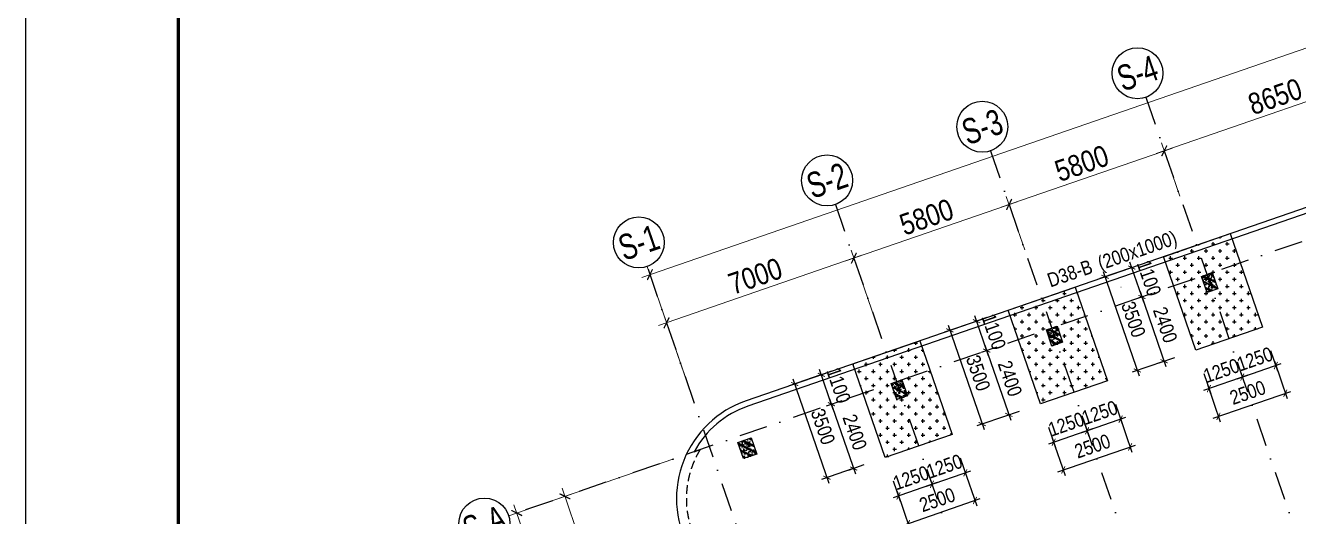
# Model space of a CAD drawing. Header units: millimetres. Extents: x -159515 to 1327256, y -225156 to 138737.
# Drawn here: x 789237 to 834205, y 41 to 17370 of the extents above; entities that cross this region are included whole.
import ezdxf
from ezdxf.enums import TextEntityAlignment as Align

# ---------------------------------------------------------------- set-up
doc = ezdxf.new("R2010")
doc.units = ezdxf.units.MM
doc.header["$MEASUREMENT"] = 0
doc.linetypes.add('DASHDOT', pattern=[1, 0.5, -0.25, 0, -0.25])
doc.linetypes.add('DASHED', pattern=[4.5, 3, -1.5])
for name, color, linetype in [('ccu11-Dim', 8, 'Continuous'), ('ccu11-Khuat', 9, 'DASHED'), ('ccu12-Text', 31, 'Continuous'), ('KC2-DIM', 251, 'Continuous'), ('KC2-HATCH', 252, 'Continuous'), ('KT-Luoi truc South Tower', 8, 'DASHDOT'), ('ST_MBDV Cot vach 220805$0$AUDIT_I_220805193045-1', 50, 'Continuous'), ('ST_MBDV Cot vach 220805$0$AUDIT_I_220805193045-5', 6, 'Continuous')]:
    doc.layers.add(name, color=color, linetype=linetype)
for name, color, linetype, lineweight in [('ccu12-Tencaukien', 9, 'Continuous', 15), ('KT-Kich thuoc', 159, 'Continuous', 18), ('KT-Net thay', 7, 'Continuous', 15)]:
    doc.layers.add(name, color=color, linetype=linetype, lineweight=lineweight)
doc.styles.add('Arial Narrow', font='ARIALN.TTF')
doc.styles.add('ST_MBDV Cot vach 220805$0$HBA-Text', font='GOTHIC.TTF')
doc.dimstyles.new('ccu12-200', dxfattribs={"dimscale": 200, "dimtxt": 2.5, "dimasz": 1, "dimexe": 1, "dimexo": 2, "dimgap": 1, "dimtad": 1, "dimdec": 0, "dimrnd": 5, "dimdsep": 46, "dimtxsty": 'Arial Narrow', "dimblk": 'ARCHTICK', "dimcen": -1, "dimdle": 1, "dimclrd": 256, "dimclre": 256, "dimclrt": 3, "dimadec": 0, "dimazin": 2, "dimtfac": 0.1, "dimtdec": 0, "dimtmove": 0, "dimatfit": 1, "dimldrblk": 'ARCHTICK', "dimfxl": 1, "dimtvp": 0.833333, "dimtolj": 1, "dimtzin": 12, "dimarcsym": 0})
doc.dimstyles.new('CCU_1-300', dxfattribs={"dimscale": 300, "dimtxt": 2.5, "dimasz": 1, "dimexe": 1, "dimexo": 2, "dimgap": 0.5, "dimtad": 1, "dimdec": 0, "dimdsep": 46, "dimtxsty": 'Arial Narrow', "dimblk": 'ARCHTICK', "dimcen": -1, "dimdle": 1, "dimclrd": 256, "dimclre": 256, "dimclrt": 3, "dimadec": 0, "dimazin": 2, "dimtfac": 0.1, "dimtdec": 0, "dimtix": 1, "dimtmove": 2, "dimatfit": 1, "dimfxl": 1, "dimtvp": 0.833333, "dimtolj": 1, "dimtzin": 12, "dimarcsym": 0})
pattern_1 = [(0, (-876875.3, 22163.94), (250, 250), [125, -375]), (90, (-876812.8, 22101.44), (-250, 250), [125, -375])]

# ---------------------------------------------------------------- blocks, each defined once
blk = doc.blocks.new('_ArchTick')
at = {"color": 0, "const_width": 0.15}
blk.add_lwpolyline([(-0.5, -0.5), (0.5, 0.5)], dxfattribs=at)
blk = doc.blocks.new('*D422')
at = {"layer": 'Defpoints', "color": 0, "transparency": 16777216}
for p in [(-107244, 41911, 0), (-103322, 33214, 0), (-108556, 31407)]:
    blk.add_point(p, dxfattribs=at)
at = {"layer": 'KT-Kich thuoc', "lineweight": -2, "transparency": 16777216}
for p, q in [((-107811, 41715), (-111940, 40289)), ((-111755, 40671), (-108459, 31124)), ((-103889, 33019), (-108840, 31309))]:
    blk.add_line(p, q, dxfattribs=at)
at = {"layer": 'KT-Kich thuoc', "lineweight": -2, "transparency": 16777216, "xscale": 300, "yscale": 300, "zscale": 300}
for p, rotation in [((-111657, 40387), 109.0471379637702), ((-108556, 31407), 289.0471379637702)]:
    blk.add_blockref('_ArchTick', p, dxfattribs=dict(at, rotation=rotation))
at = {"layer": 'KT-Kich thuoc', "color": 3, "transparency": 16777216, "insert": (-109603, 36071), "char_height": 750, "attachment_point": 5, "rotation": 289.0471, "style": 'Arial Narrow'}
blk.add_mtext('\\A1;9500', dxfattribs=at)
blk = doc.blocks.new('ST_MBDV Cot vach 220805$0$GRID-SYM-flat-103')
at = {"layer": 'ST_MBDV Cot vach 220805$0$AUDIT_I_220805193045-1'}
blk.add_circle((0, 0, 0), 900, dxfattribs=at)
at = {"layer": 'ST_MBDV Cot vach 220805$0$AUDIT_I_220805193045-1', "style": 'ST_MBDV Cot vach 220805$0$HBA-Text'}
blk.add_attdef('GRID', text='', height=900, rotation=19.0471, dxfattribs=at).set_placement((0, 0, 0), align=Align.MIDDLE_CENTER)
blk = doc.blocks.new('*D430')
at = {"layer": 'Defpoints', "color": 0, "transparency": 16777216}
for p in [(-110864, 40661, 0), (-91942, -3636), (-97678, -5616)]:
    blk.add_point(p, dxfattribs=at)
at = {"layer": 'KT-Kich thuoc', "lineweight": -2, "transparency": 16777216}
for p, q in [((-111431, 40465), (-113642, 39702)), ((-113456, 40083), (-97581, -5900)), ((-92509, -3831), (-97962, -5714))]:
    blk.add_line(p, q, dxfattribs=at)
at = {"layer": 'KT-Kich thuoc', "lineweight": -2, "transparency": 16777216, "xscale": 300, "yscale": 300, "zscale": 300}
for p, rotation in [((-113358, 39800), 109.0471379637702), ((-97678, -5616), 289.0471379637702)]:
    blk.add_blockref('_ArchTick', p, dxfattribs=dict(at, rotation=rotation))
at = {"layer": 'KT-Kich thuoc', "color": 3, "transparency": 16777216, "insert": (-105015, 17266), "char_height": 750, "attachment_point": 5, "rotation": 289.0471, "style": 'Arial Narrow'}
blk.add_mtext('\\A1;48047', dxfattribs=at)
blk = doc.blocks.new('*D436')
at = {"layer": 'Defpoints', "color": 0, "transparency": 16777216}
for p in [(-52359, 62652), (-108654, 48212), (-107112, 43748, 0)]:
    blk.add_point(p, dxfattribs=at)
at = {"layer": 'KT-Kich thuoc', "lineweight": -2, "transparency": 16777216}
for p, q in [((-53617, 67214), (-108937, 48114)), ((-52555, 63219), (-53998, 67400)), ((-107308, 44315), (-108751, 48496))]:
    blk.add_line(p, q, dxfattribs=at)
at = {"layer": 'KT-Kich thuoc', "lineweight": -2, "transparency": 16777216, "xscale": 300, "yscale": 300, "zscale": 300}
for p, rotation in [((-53900, 67116), 19.04771637789532), ((-108654, 48212), 199.0477163778953)]:
    blk.add_blockref('_ArchTick', p, dxfattribs=dict(at, rotation=rotation))
at = {"layer": 'KT-Kich thuoc', "color": 3, "transparency": 16777216, "insert": (-78140, 59662), "char_height": 750, "attachment_point": 5, "rotation": 19.0477, "style": 'Arial Narrow'}
blk.add_mtext('\\A1;57925', dxfattribs=at)
blk = doc.blocks.new('*D437')
at = {"layer": 'Defpoints', "color": 0, "transparency": 16777216}
for p in [(-101450, 48795), (-100280, 45407), (-106897, 43123)]:
    blk.add_point(p, dxfattribs=at)
at = {"layer": 'KT-Kich thuoc', "lineweight": -2, "transparency": 16777216}
for p, q in [((-100476, 45974), (-101548, 49079)), ((-108350, 46413), (-101166, 48893)), ((-107092, 43690), (-108164, 46794))]:
    blk.add_line(p, q, dxfattribs=at)
for p, xscale, yscale, zscale, rotation in [((-101450, 48795), 300, 300, 300, 19.04713796427213), ((-108066, 46511), 300.0000000000001, 300.0000000000001, 300.0000000000001, 199.0471379642721)]:
    blk.add_blockref('_ArchTick', p, dxfattribs=dict(at, xscale=xscale, yscale=yscale, zscale=zscale, rotation=rotation))
at = {"layer": 'KT-Kich thuoc', "color": 3, "transparency": 16777216, "insert": (-104932, 48157), "char_height": 750, "attachment_point": 5, "rotation": 19.0471, "style": 'Arial Narrow'}
blk.add_mtext('\\A1;7000', dxfattribs=at)
blk = doc.blocks.new('*D438')
at = {"layer": 'Defpoints', "color": 0, "transparency": 16777216}
for p in [(-95967, 50688), (-95220, 48523), (-100280, 45407)]:
    blk.add_point(p, dxfattribs=at)
at = {"layer": 'KT-Kich thuoc', "lineweight": -2, "transparency": 16777216}
for p, q in [((-95415, 49090), (-96065, 50972)), ((-101733, 48697), (-95684, 50786)), ((-100476, 45974), (-101548, 49079))]:
    blk.add_line(p, q, dxfattribs=at)
for p, xscale, yscale, zscale, rotation in [((-95967, 50688), 300, 300, 300, 19.04713796427213), ((-101450, 48795), 300.0000000000001, 300.0000000000001, 300.0000000000001, 199.0471379642721)]:
    blk.add_blockref('_ArchTick', p, dxfattribs=dict(at, xscale=xscale, yscale=yscale, zscale=zscale, rotation=rotation))
at = {"layer": 'KT-Kich thuoc', "color": 3, "transparency": 16777216, "insert": (-98882, 50245), "char_height": 750, "attachment_point": 5, "rotation": 19.0471, "style": 'Arial Narrow'}
blk.add_mtext('\\A1;5800', dxfattribs=at)
blk = doc.blocks.new('*D439')
at = {"layer": 'Defpoints', "color": 0, "transparency": 16777216}
for p in [(-90485, 52581), (-89737, 50415), (-95220, 48523)]:
    blk.add_point(p, dxfattribs=at)
at = {"layer": 'KT-Kich thuoc', "lineweight": -2, "transparency": 16777216}
for p, q in [((-96251, 50590), (-90201, 52679)), ((-89933, 50983), (-90583, 52864)), ((-95415, 49090), (-96065, 50972))]:
    blk.add_line(p, q, dxfattribs=at)
for p, xscale, yscale, zscale, rotation in [((-90485, 52581), 300, 300, 300, 19.04713796427213), ((-95967, 50688), 300.0000000000001, 300.0000000000001, 300.0000000000001, 199.0471379642721)]:
    blk.add_blockref('_ArchTick', p, dxfattribs=dict(at, xscale=xscale, yscale=yscale, zscale=zscale, rotation=rotation))
at = {"layer": 'KT-Kich thuoc', "color": 3, "transparency": 16777216, "insert": (-93400, 52138), "char_height": 750, "attachment_point": 5, "rotation": 19.0471, "style": 'Arial Narrow'}
blk.add_mtext('\\A1;5800', dxfattribs=at)
blk = doc.blocks.new('*D440')
at = {"layer": 'Defpoints', "color": 0, "transparency": 16777216}
for p in [(-82308, 55404), (-81561, 53238), (-89737, 50415)]:
    blk.add_point(p, dxfattribs=at)
at = {"layer": 'KT-Kich thuoc', "lineweight": -2, "transparency": 16777216}
for p, q in [((-90768, 52483), (-82025, 55502)), ((-81757, 53805), (-82406, 55687)), ((-89933, 50983), (-90583, 52864))]:
    blk.add_line(p, q, dxfattribs=at)
for p, xscale, yscale, zscale, rotation in [((-82308, 55404), 300, 300, 300, 19.04713796427213), ((-90485, 52581), 300.0000000000001, 300.0000000000001, 300.0000000000001, 199.0471379642721)]:
    blk.add_blockref('_ArchTick', p, dxfattribs=dict(at, xscale=xscale, yscale=yscale, zscale=zscale, rotation=rotation))
at = {"layer": 'KT-Kich thuoc', "color": 3, "transparency": 16777216, "insert": (-86570, 54496), "char_height": 750, "attachment_point": 5, "rotation": 19.0471, "style": 'Arial Narrow'}
blk.add_mtext('\\A1;8650', dxfattribs=at)
blk = doc.blocks.new('*U192')
at = {"layer": 'ccu12-Tencaukien', "color": 8, "ltscale": 10000}
blk.add_line((361, -155), (354, -155), dxfattribs=at)
at = {"layer": 'ccu12-Text', "color": 2, "style": 'Arial Narrow', "width": 0.8}
blk.add_attdef('SH', text='', height=300, dxfattribs=at).set_placement((276, 6), align=Align.BOTTOM_RIGHT)
at = {"layer": 'ccu12-Text', "color": 31, "style": 'Arial Narrow', "width": 0.8}
for tag, p in [('(', (508, -75)), ('KT', (633, -75)), (')', (963, -75))]:
    blk.add_attdef(tag, text='', height=250, dxfattribs=at).set_placement(p, align=Align.BOTTOM_LEFT)
blk = doc.blocks.new('Khung ten_A1', base_point=(-3406704, 253379))
at = {"layer": 'Defpoints', "color": 1}
blk.add_lwpolyline([(84100, 0), (84100, 59471), (0, 59471), (0, 0)], close=True, dxfattribs=at)
at = {"layer": 'KT-Net thay', "const_width": 60}
blk.add_lwpolyline([(2700, 1071), (83100, 1071), (83100, 58471), (2700, 58471)], close=True, dxfattribs=at)
blk = doc.blocks.new('*U195')
h = blk.add_hatch()
h.set_pattern_fill('VATLIEU04', color=250, scale=40, style=0, pattern_type=2)
h.set_pattern_definition([(50, (-550, 650), (286.904, -25.1), [30, -330]), (355, (-550, 650), (-55.5, 300.88), [24, -264]), (100.451, (-526.1, 647.9), (231.404, 275.776), [25.496, -280.457]), (46.184, (-550, 730), (426.9, -66.21), [45, -495]), (96.636, (-514.43, 724.5), (373.87, 389.65), [38.24, -420.69]), (351.184, (-550, 730), (373.86, 389.65), [36, -396]), (21, (-510, 710), (238.763, -161.048), [30, -330]), (326, (-510, 710), (97.326, 290.06), [24, -264]), (71.451, (-490.1, 696.58), (336.09, 129.01), [25.496, -280.457]), (37.5, (-550, 650), (4.864, 133.1575), [0, -260.8, 0, -268, 0, -265]), (7.5, (-550, 650), (105.228, 157.765), [0, -152.8, 0, -254.8, 0, -101]), (327.5, (-639.2, 650), (213.529, -9.022), [0, -100, 0, -312, 0, -414]), (317.5, (-679.2, 650), (233.274, 40.042), [0, -130, 0, -207.2, 0, -294]), (45, (-550, 650), (-120.208, 120.208), []), (45, (-550, 699), (-120.208, 120.208), [])])
h.paths.add_polyline_path([(-475, -475), (-75, -475), (-75, 125), (-475, 125)])
at = {"color": 6, "ltscale": 0.25}
blk.add_lwpolyline([(-475, -475), (-75, -475), (-75, 125), (-475, 125)], close=True, dxfattribs=at)
at = {"layer": 'Defpoints', "linetype": 'ByBlock', "ltscale": 30}
for p, q in [((-75, -475), (-475, 125)), ((-475, -475), (-75, 125))]:
    blk.add_line(p, q, dxfattribs=at)
blk = doc.blocks.new('*U202')
h = blk.add_hatch()
h.set_pattern_fill('VATLIEU04', color=250, scale=40, style=0, pattern_type=2)
h.set_pattern_definition([(50, (-550, 650), (286.904, -25.1), [30, -330]), (355, (-550, 650), (-55.5, 300.88), [24, -264]), (100.451, (-526.1, 647.9), (231.404, 275.776), [25.496, -280.457]), (46.184, (-550, 730), (426.9, -66.21), [45, -495]), (96.636, (-514.43, 724.5), (373.87, 389.65), [38.24, -420.69]), (351.184, (-550, 730), (373.86, 389.65), [36, -396]), (21, (-510, 710), (238.763, -161.048), [30, -330]), (326, (-510, 710), (97.326, 290.06), [24, -264]), (71.451, (-490.1, 696.58), (336.09, 129.01), [25.496, -280.457]), (37.5, (-550, 650), (4.864, 133.1575), [0, -260.8, 0, -268, 0, -265]), (7.5, (-550, 650), (105.228, 157.765), [0, -152.8, 0, -254.8, 0, -101]), (327.5, (-639.2, 650), (213.529, -9.022), [0, -100, 0, -312, 0, -414]), (317.5, (-679.2, 650), (233.274, 40.042), [0, -130, 0, -207.2, 0, -294]), (45, (-550, 650), (-120.208, 120.208), []), (45, (-550, 699), (-120.208, 120.208), [])])
h.paths.add_polyline_path([(-475, -475), (-75, -475), (-75, 125), (-475, 125)])
at = {"color": 6, "ltscale": 0.25}
blk.add_lwpolyline([(-475, -475), (-75, -475), (-75, 125), (-475, 125)], close=True, dxfattribs=at)
at = {"layer": 'Defpoints', "linetype": 'ByBlock', "ltscale": 30}
for p, q in [((-75, -475), (-475, 125)), ((-475, -475), (-75, 125))]:
    blk.add_line(p, q, dxfattribs=at)
blk = doc.blocks.new('*U204')
h = blk.add_hatch()
h.set_pattern_fill('VATLIEU04', color=250, scale=40, style=0, pattern_type=2)
h.set_pattern_definition([(50, (-550, 650), (286.904, -25.1), [30, -330]), (355, (-550, 650), (-55.5, 300.88), [24, -264]), (100.451, (-526.1, 647.9), (231.404, 275.776), [25.496, -280.457]), (46.184, (-550, 730), (426.9, -66.21), [45, -495]), (96.636, (-514.43, 724.5), (373.87, 389.65), [38.24, -420.69]), (351.184, (-550, 730), (373.86, 389.65), [36, -396]), (21, (-510, 710), (238.763, -161.048), [30, -330]), (326, (-510, 710), (97.326, 290.06), [24, -264]), (71.451, (-490.1, 696.58), (336.09, 129.01), [25.496, -280.457]), (37.5, (-550, 650), (4.864, 133.1575), [0, -260.8, 0, -268, 0, -265]), (7.5, (-550, 650), (105.228, 157.765), [0, -152.8, 0, -254.8, 0, -101]), (327.5, (-639.2, 650), (213.529, -9.022), [0, -100, 0, -312, 0, -414]), (317.5, (-679.2, 650), (233.274, 40.042), [0, -130, 0, -207.2, 0, -294]), (45, (-550, 650), (-120.208, 120.208), []), (45, (-550, 699), (-120.208, 120.208), [])])
h.paths.add_polyline_path([(-475, -475), (-75, -475), (-75, 125), (-475, 125)])
at = {"color": 6, "ltscale": 0.25}
blk.add_lwpolyline([(-475, -475), (-75, -475), (-75, 125), (-475, 125)], close=True, dxfattribs=at)
at = {"layer": 'Defpoints', "linetype": 'ByBlock', "ltscale": 30}
for p, q in [((-75, -475), (-475, 125)), ((-475, -475), (-75, 125))]:
    blk.add_line(p, q, dxfattribs=at)
blk = doc.blocks.new('*U206')
h = blk.add_hatch()
h.set_pattern_fill('VATLIEU04', color=250, scale=40, style=0, pattern_type=2)
h.set_pattern_definition([(50, (-450, 650), (286.904, -25.1), [30, -330]), (355, (-450, 650), (-55.5, 300.88), [24, -264]), (100.451, (-426.1, 647.9), (231.404, 275.776), [25.496, -280.457]), (46.184, (-450, 730), (426.9, -66.21), [45, -495]), (96.636, (-414.43, 724.5), (373.87, 389.65), [38.24, -420.69]), (351.184, (-450, 730), (373.86, 389.65), [36, -396]), (21, (-410, 710), (238.763, -161.048), [30, -330]), (326, (-410, 710), (97.326, 290.06), [24, -264]), (71.451, (-390.1, 696.58), (336.09, 129.01), [25.496, -280.457]), (37.5, (-450, 650), (4.864, 133.1575), [0, -260.8, 0, -268, 0, -265]), (7.5, (-450, 650), (105.228, 157.765), [0, -152.8, 0, -254.8, 0, -101]), (327.5, (-539.2, 650), (213.529, -9.022), [0, -100, 0, -312, 0, -414]), (317.5, (-579.2, 650), (233.274, 40.042), [0, -130, 0, -207.2, 0, -294]), (45, (-450, 650), (-120.208, 120.208), []), (45, (-450, 699), (-120.208, 120.208), [])])
h.paths.add_polyline_path([(-475, -475), (25, -475), (25, 125), (-475, 125)])
at = {"color": 6, "ltscale": 0.25}
blk.add_lwpolyline([(-475, -475), (25, -475), (25, 125), (-475, 125)], close=True, dxfattribs=at)
at = {"layer": 'Defpoints', "linetype": 'ByBlock', "ltscale": 30}
for p, q in [((25, -475), (-475, 125)), ((-475, -475), (25, 125))]:
    blk.add_line(p, q, dxfattribs=at)
blk = doc.blocks.new('MBCV-T38')
at = {"layer": 'ST_MBDV Cot vach 220805$0$AUDIT_I_220805193045-5', "linetype": 'ByBlock', "xscale": -1.000000000000001, "rotation": 199.0471379540016}
for name, p in [('*U204', (-44053, 18665, 0)), ('*U202', (-49536, 16773, 0)), ('*U195', (-55018, 14880, 0)), ('*U206', (-60435, 12798, 0))]:
    blk.add_blockref(name, p, dxfattribs=at)
blk = doc.blocks.new('mbkc-t38')
at = {"layer": 'KC2-HATCH'}
h = blk.add_hatch(dxfattribs=at)
h.set_pattern_fill('CROSS', color=256, scale=1000)
h.set_pattern_definition(pattern_1)
edge = h.paths.add_edge_path()
edge.add_line((-47444, 31374), (-45082, 32192))
edge.add_line((-45082, 32192), (-43940, 28886))
edge.add_line((-43940, 28886), (-46304, 28070))
edge.add_line((-46304, 28070), (-47445, 31377))
h = blk.add_hatch(dxfattribs=at)
h.set_pattern_fill('CROSS', color=256, scale=1000)
h.set_pattern_definition(pattern_1)
edge = h.paths.add_edge_path()
edge.add_line((-52855, 29507), (-50564, 30299))
edge.add_line((-50564, 30299), (-49423, 26993))
edge.add_line((-49423, 26993), (-51786, 26177))
edge.add_line((-51786, 26177), (-52927, 29484))
h = blk.add_hatch(dxfattribs=at)
h.set_pattern_fill('CROSS', color=256, scale=1000)
h.set_pattern_definition(pattern_1)
edge = h.paths.add_edge_path()
edge.add_line((-56047, 28406), (-54905, 25101))
edge.add_line((-54905, 25101), (-57268, 24285))
edge.add_line((-57268, 24285), (-58410, 27591))
edge.add_line((-58410, 27591), (-56047, 28407))
at = {"elevation": 0}
for points in [[(-26286, 27544), (-26287, 27544), (-28875, 34908, 0.338337), (-32749, 36444), (-62185, 26289, 0.459457), (-64225, 21139), (-55456, 6813, 0.279689), (-50490, 5781), (-27772, 13619, 0.204279), (-27706, 13740), (-27482, 14770, -0.275412), (-26755, 15571), (-22342, 17089, -0.414195), (-21181, 16524), (-12852, -7567, 0.319754), (-8032, -11000), (37106, -11000, 0.36531), (42072, -6689, 0.102434), (42063, -5068), (39621, 6403, 0.132611), (38155, 9202, 0.066499), (37024, 10116, 0.137615), (34943, 10700), (9300, 10700)], [(-30467, 36077, 0.177931), (-32689, 36253), (-62119, 26100, 0.186797), (-64022, 24492)], [(-26221, 27355), (-26409, 27290), (-29057, 34822, 0.336124), (-32689, 36253), (-62119, 26100, 0.186797), (-64022, 24492, 0.186797)]]:
    blk.add_lwpolyline(points, format="xyb", dxfattribs=at)
for points in [[(-47444, 31374), (-45082, 32192), (-43940, 28886), (-46304, 28070), (-47445, 31377)], [(-52855, 29507), (-50564, 30299), (-49423, 26993), (-51786, 26177), (-52927, 29484)], [(-56047, 28406), (-54905, 25101), (-57268, 24285), (-58410, 27591), (-56047, 28407)]]:
    blk.add_lwpolyline(points, dxfattribs=at)
at = {"layer": 'ccu11-Khuat', "ltscale": 100, "elevation": 0}
blk.add_lwpolyline([(-64022, 24492), (-63805, 24567, 0.263916), (-63920, 21312), (-55183, 7037, 0.122661), (-53253, 5994, 0.090333)], format="xyb", dxfattribs=at)
at = {"layer": 'ccu11-Khuat'}
blk.add_blockref('MBCV-T38', (-1437, 11722, 0), dxfattribs=at)
blk = doc.blocks.new('*D491')
at = {"layer": 'Defpoints', "color": 0, "transparency": 16777216}
for p in [(822122, 2495), (820940, 2087), (822437, 1585)]:
    blk.add_point(p, dxfattribs=at)
at = {"layer": 'KC2-DIM', "lineweight": -2, "transparency": 16777216}
for p, q in [((822253, 2117), (822502, 1396)), ((821066, 1111), (822626, 1650)), ((821071, 1709), (821320, 988))]:
    blk.add_line(p, q, dxfattribs=at)
at = {"layer": 'KC2-DIM', "lineweight": -2, "transparency": 16777216, "xscale": 200, "yscale": 200, "zscale": 200}
for p, rotation in [((822437, 1585), 19.04713795400154), ((821255, 1177), 199.0471379540016)]:
    blk.add_blockref('_ArchTick', p, dxfattribs=dict(at, rotation=rotation))
at = {"layer": 'KC2-DIM', "color": 3, "transparency": 16777216, "insert": (821697, 1811), "char_height": 500, "attachment_point": 5, "rotation": 19.0471, "style": 'Arial Narrow'}
blk.add_mtext('\\A1;1250', dxfattribs=at)
blk = doc.blocks.new('*D492')
at = {"layer": 'Defpoints', "color": 0, "transparency": 16777216}
for p in [(820940, 2087), (819759, 1680), (820074, 769)]:
    blk.add_point(p, dxfattribs=at)
at = {"layer": 'KC2-DIM', "lineweight": -2, "transparency": 16777216}
for p, q in [((821071, 1709), (821320, 988)), ((821444, 1242), (819885, 704)), ((819890, 1301), (820139, 580))]:
    blk.add_line(p, q, dxfattribs=at)
at = {"layer": 'KC2-DIM', "lineweight": -2, "transparency": 16777216, "xscale": 200, "yscale": 200, "zscale": 200}
for p, rotation in [((820074, 769), 199.047137954084), ((821255, 1177), 19.04713795408408)]:
    blk.add_blockref('_ArchTick', p, dxfattribs=dict(at, rotation=rotation))
at = {"layer": 'KC2-DIM', "color": 3, "transparency": 16777216, "insert": (820516, 1403), "char_height": 500, "attachment_point": 5, "rotation": 19.0471, "style": 'Arial Narrow'}
blk.add_mtext('\\A1;1250', dxfattribs=at)
blk = doc.blocks.new('*D493')
at = {"layer": 'Defpoints', "color": 0, "transparency": 16777216}
for p in [(822255, 2112), (819892, 1296), (822774, 606)]:
    blk.add_point(p, dxfattribs=at)
at = {"layer": 'KC2-DIM', "lineweight": -2, "transparency": 16777216}
for p, q in [((822385, 1734), (822840, 417)), ((820022, 918), (820477, -399)), ((820222, -275), (822964, 672))]:
    blk.add_line(p, q, dxfattribs=at)
at = {"layer": 'KC2-DIM', "lineweight": -2, "transparency": 16777216, "xscale": 200, "yscale": 200, "zscale": 200}
for p, rotation in [((822774, 606), 19.04713795399563), ((820411, -209), 199.0471379539956)]:
    blk.add_blockref('_ArchTick', p, dxfattribs=dict(at, rotation=rotation))
at = {"layer": 'KC2-DIM', "color": 3, "transparency": 16777216, "insert": (821444, 629), "char_height": 500, "attachment_point": 5, "rotation": 19.0471, "style": 'Arial Narrow'}
blk.add_mtext('\\A1;2500', dxfattribs=at)
blk = doc.blocks.new('*D494')
at = {"layer": 'Defpoints', "color": 0, "transparency": 16777216}
for p in [(817349, 5041), (818090, 5297), (818448, 4260)]:
    blk.add_point(p, dxfattribs=at)
at = {"layer": 'KC2-DIM', "lineweight": -2, "transparency": 16777216}
for p, q in [((817711, 5167), (817159, 4976)), ((817772, 3815), (817283, 5231)), ((818070, 4129), (817518, 3939))]:
    blk.add_line(p, q, dxfattribs=at)
at = {"layer": 'KC2-DIM', "lineweight": -2, "transparency": 16777216, "xscale": 200, "yscale": 200, "zscale": 200}
for p, rotation in [((817349, 5041), 109.047137955256), ((817707, 4004), 289.047137955256)]:
    blk.add_blockref('_ArchTick', p, dxfattribs=dict(at, rotation=rotation))
at = {"layer": 'KC2-DIM', "color": 3, "transparency": 16777216, "insert": (817958, 4671), "char_height": 500, "attachment_point": 5, "rotation": 289.0471, "style": 'Arial Narrow'}
blk.add_mtext('\\A1;1100', dxfattribs=at)
blk = doc.blocks.new('*D495')
at = {"layer": 'Defpoints', "color": 0, "transparency": 16777216}
for p in [(818448, 4260), (819231, 1991), (818490, 1735)]:
    blk.add_point(p, dxfattribs=at)
at = {"layer": 'KC2-DIM', "lineweight": -2, "transparency": 16777216}
for p, q in [((818070, 4129), (817518, 3939)), ((817641, 4193), (818555, 1546)), ((818853, 1861), (818301, 1670))]:
    blk.add_line(p, q, dxfattribs=at)
at = {"layer": 'KC2-DIM', "lineweight": -2, "transparency": 16777216, "xscale": 200, "yscale": 200, "zscale": 200}
for p, rotation in [((817707, 4004), 109.047137954002), ((818490, 1735), 289.047137954002)]:
    blk.add_blockref('_ArchTick', p, dxfattribs=dict(at, rotation=rotation))
at = {"layer": 'KC2-DIM', "color": 3, "transparency": 16777216, "insert": (818529, 3018), "char_height": 500, "attachment_point": 5, "rotation": 289.0471, "style": 'Arial Narrow'}
blk.add_mtext('\\A1;2400', dxfattribs=at)
blk = doc.blocks.new('*D496')
at = {"layer": 'Defpoints', "color": 0, "transparency": 16777216}
for p in [(817711, 5167), (818853, 1861), (817548, 1410)]:
    blk.add_point(p, dxfattribs=at)
at = {"layer": 'KC2-DIM', "lineweight": -2, "transparency": 16777216}
for p, q in [((817333, 5036), (816217, 4651)), ((816341, 4905), (817613, 1221)), ((818475, 1730), (817358, 1345))]:
    blk.add_line(p, q, dxfattribs=at)
at = {"layer": 'KC2-DIM', "lineweight": -2, "transparency": 16777216, "xscale": 200, "yscale": 200, "zscale": 200}
for p, rotation in [((816406, 4716), 109.0471379540036), ((817548, 1410), 289.0471379540037)]:
    blk.add_blockref('_ArchTick', p, dxfattribs=dict(at, rotation=rotation))
at = {"layer": 'KC2-DIM', "color": 3, "transparency": 16777216, "insert": (817407, 3212), "char_height": 500, "attachment_point": 5, "rotation": 289.0471, "style": 'Arial Narrow'}
blk.add_mtext('\\A1;3500', dxfattribs=at)
blk = doc.blocks.new('*D498')
at = {"layer": 'Defpoints', "color": 0, "transparency": 16777216}
for p in [(827605, 4388), (826423, 3980), (827919, 3477)]:
    blk.add_point(p, dxfattribs=at)
at = {"layer": 'KC2-DIM', "lineweight": -2, "transparency": 16777216}
for p, q in [((826553, 3602), (826802, 2880)), ((827735, 4010), (827984, 3288)), ((826548, 3004), (828108, 3543))]:
    blk.add_line(p, q, dxfattribs=at)
at = {"layer": 'KC2-DIM', "lineweight": -2, "transparency": 16777216, "xscale": 200, "yscale": 200, "zscale": 200}
for p, rotation in [((827919, 3477), 19.04713795400154), ((826737, 3069), 199.0471379540016)]:
    blk.add_blockref('_ArchTick', p, dxfattribs=dict(at, rotation=rotation))
at = {"layer": 'KC2-DIM', "color": 3, "transparency": 16777216, "insert": (827180, 3704), "char_height": 500, "attachment_point": 5, "rotation": 19.0471, "style": 'Arial Narrow'}
blk.add_mtext('\\A1;1250', dxfattribs=at)
blk = doc.blocks.new('*D499')
at = {"layer": 'Defpoints', "color": 0, "transparency": 16777216}
for p in [(826423, 3980), (825242, 3572), (825556, 2662)]:
    blk.add_point(p, dxfattribs=at)
at = {"layer": 'KC2-DIM', "lineweight": -2, "transparency": 16777216}
for p, q in [((826553, 3602), (826802, 2880)), ((825372, 3194), (825621, 2473)), ((826926, 3135), (825367, 2596))]:
    blk.add_line(p, q, dxfattribs=at)
at = {"layer": 'KC2-DIM', "lineweight": -2, "transparency": 16777216, "xscale": 200, "yscale": 200, "zscale": 200}
for p, rotation in [((826737, 3069), 19.04713795408408), ((825556, 2662), 199.047137954084)]:
    blk.add_blockref('_ArchTick', p, dxfattribs=dict(at, rotation=rotation))
at = {"layer": 'KC2-DIM', "color": 3, "transparency": 16777216, "insert": (825998, 3296), "char_height": 500, "attachment_point": 5, "rotation": 19.0471, "style": 'Arial Narrow'}
blk.add_mtext('\\A1;1250', dxfattribs=at)
blk = doc.blocks.new('*D500')
at = {"layer": 'Defpoints', "color": 0, "transparency": 16777216}
for p in [(827737, 4004), (825374, 3189), (828257, 2499)]:
    blk.add_point(p, dxfattribs=at)
at = {"layer": 'KC2-DIM', "lineweight": -2, "transparency": 16777216}
for p, q in [((827868, 3626), (828322, 2310)), ((825505, 2811), (825959, 1494)), ((825705, 1618), (828446, 2564))]:
    blk.add_line(p, q, dxfattribs=at)
at = {"layer": 'KC2-DIM', "lineweight": -2, "transparency": 16777216, "xscale": 200, "yscale": 200, "zscale": 200}
for p, rotation in [((828257, 2499), 19.04713795399563), ((825894, 1683), 199.0471379539956)]:
    blk.add_blockref('_ArchTick', p, dxfattribs=dict(at, rotation=rotation))
at = {"layer": 'KC2-DIM', "color": 3, "transparency": 16777216, "insert": (826927, 2522), "char_height": 500, "attachment_point": 5, "rotation": 19.0471, "style": 'Arial Narrow'}
blk.add_mtext('\\A1;2500', dxfattribs=at)
blk = doc.blocks.new('*D501')
at = {"layer": 'Defpoints', "color": 0, "transparency": 16777216}
for p in [(822831, 6934), (823572, 7190), (823930, 6152)]:
    blk.add_point(p, dxfattribs=at)
at = {"layer": 'KC2-DIM', "lineweight": -2, "transparency": 16777216}
for p, q in [((823194, 7060), (822642, 6869)), ((823254, 5708), (822766, 7123)), ((823552, 6022), (823000, 5831))]:
    blk.add_line(p, q, dxfattribs=at)
at = {"layer": 'KC2-DIM', "lineweight": -2, "transparency": 16777216, "xscale": 200, "yscale": 200, "zscale": 200}
for p, rotation in [((822831, 6934), 109.047137955256), ((823189, 5897), 289.047137955256)]:
    blk.add_blockref('_ArchTick', p, dxfattribs=dict(at, rotation=rotation))
at = {"layer": 'KC2-DIM', "color": 3, "transparency": 16777216, "insert": (823440, 6564), "char_height": 500, "attachment_point": 5, "rotation": 289.0471, "style": 'Arial Narrow'}
blk.add_mtext('\\A1;1100', dxfattribs=at)
blk = doc.blocks.new('*D502')
at = {"layer": 'Defpoints', "color": 0, "transparency": 16777216}
for p in [(823930, 6152), (823972, 3628), (824713, 3884)]:
    blk.add_point(p, dxfattribs=at)
at = {"layer": 'KC2-DIM', "lineweight": -2, "transparency": 16777216}
for p, q in [((823552, 6022), (823000, 5831)), ((823124, 6086), (824038, 3439)), ((824335, 3753), (823783, 3563))]:
    blk.add_line(p, q, dxfattribs=at)
at = {"layer": 'KC2-DIM', "lineweight": -2, "transparency": 16777216, "xscale": 200, "yscale": 200, "zscale": 200}
for p, rotation in [((823189, 5897), 109.047137954002), ((823972, 3628), 289.047137954002)]:
    blk.add_blockref('_ArchTick', p, dxfattribs=dict(at, rotation=rotation))
at = {"layer": 'KC2-DIM', "color": 3, "transparency": 16777216, "insert": (824011, 4911), "char_height": 500, "attachment_point": 5, "rotation": 289.0471, "style": 'Arial Narrow'}
blk.add_mtext('\\A1;2400', dxfattribs=at)
blk = doc.blocks.new('*D503')
at = {"layer": 'Defpoints', "color": 0, "transparency": 16777216}
for p in [(823194, 7060), (824335, 3753), (823030, 3303)]:
    blk.add_point(p, dxfattribs=at)
at = {"layer": 'KC2-DIM', "lineweight": -2, "transparency": 16777216}
for p, q in [((822816, 6929), (821699, 6544)), ((821823, 6798), (823095, 3114)), ((823957, 3623), (822841, 3237))]:
    blk.add_line(p, q, dxfattribs=at)
at = {"layer": 'KC2-DIM', "lineweight": -2, "transparency": 16777216, "xscale": 200, "yscale": 200, "zscale": 200}
for p, rotation in [((821888, 6609), 109.0471379540036), ((823030, 3303), 289.0471379540037)]:
    blk.add_blockref('_ArchTick', p, dxfattribs=dict(at, rotation=rotation))
at = {"layer": 'KC2-DIM', "color": 3, "transparency": 16777216, "insert": (822890, 5104), "char_height": 500, "attachment_point": 5, "rotation": 289.0471, "style": 'Arial Narrow'}
blk.add_mtext('\\A1;3500', dxfattribs=at)
blk = doc.blocks.new('*D504')
at = {"layer": 'Defpoints', "color": 0, "transparency": 16777216}
for p in [(831905, 5873), (833087, 6281), (833402, 5370)]:
    blk.add_point(p, dxfattribs=at)
at = {"layer": 'KC2-DIM', "lineweight": -2, "transparency": 16777216}
for p, q in [((833218, 5903), (833467, 5181)), ((832031, 4897), (833591, 5436)), ((832036, 5495), (832285, 4773))]:
    blk.add_line(p, q, dxfattribs=at)
at = {"layer": 'KC2-DIM', "lineweight": -2, "transparency": 16777216, "xscale": 200, "yscale": 200, "zscale": 200}
for p, rotation in [((833402, 5370), 19.04713795400151), ((832220, 4962), 199.0471379540015)]:
    blk.add_blockref('_ArchTick', p, dxfattribs=dict(at, rotation=rotation))
at = {"layer": 'KC2-DIM', "color": 3, "transparency": 16777216, "insert": (832662, 5597), "char_height": 500, "attachment_point": 5, "rotation": 19.0471, "style": 'Arial Narrow'}
blk.add_mtext('\\A1;1250', dxfattribs=at)
blk = doc.blocks.new('*D505')
at = {"layer": 'Defpoints', "color": 0, "transparency": 16777216}
for p in [(831905, 5873), (830724, 5465), (831039, 4554)]:
    blk.add_point(p, dxfattribs=at)
at = {"layer": 'KC2-DIM', "lineweight": -2, "transparency": 16777216}
for p, q in [((832036, 5495), (832285, 4773)), ((832409, 5028), (830849, 4489)), ((830855, 5087), (831104, 4365))]:
    blk.add_line(p, q, dxfattribs=at)
at = {"layer": 'KC2-DIM', "lineweight": -2, "transparency": 16777216, "xscale": 200, "yscale": 200, "zscale": 200}
for p, rotation in [((832220, 4962), 19.04713795408408), ((831039, 4554), 199.047137954084)]:
    blk.add_blockref('_ArchTick', p, dxfattribs=dict(at, rotation=rotation))
at = {"layer": 'KC2-DIM', "color": 3, "transparency": 16777216, "insert": (831481, 5189), "char_height": 500, "attachment_point": 5, "rotation": 19.0471, "style": 'Arial Narrow'}
blk.add_mtext('\\A1;1250', dxfattribs=at)
blk = doc.blocks.new('*D506')
at = {"layer": 'Defpoints', "color": 0, "transparency": 16777216}
for p in [(833220, 5897), (830857, 5081), (833739, 4392)]:
    blk.add_point(p, dxfattribs=at)
at = {"layer": 'KC2-DIM', "lineweight": -2, "transparency": 16777216}
for p, q in [((833350, 5519), (833805, 4203)), ((830987, 4703), (831442, 3387)), ((831187, 3511), (833928, 4457))]:
    blk.add_line(p, q, dxfattribs=at)
at = {"layer": 'KC2-DIM', "lineweight": -2, "transparency": 16777216, "xscale": 200, "yscale": 200, "zscale": 200}
for p, rotation in [((833739, 4392), 19.04713795399565), ((831376, 3576), 199.0471379539956)]:
    blk.add_blockref('_ArchTick', p, dxfattribs=dict(at, rotation=rotation))
at = {"layer": 'KC2-DIM', "color": 3, "transparency": 16777216, "insert": (832409, 4414), "char_height": 500, "attachment_point": 5, "rotation": 19.0471, "style": 'Arial Narrow'}
blk.add_mtext('\\A1;2500', dxfattribs=at)
blk = doc.blocks.new('*D507')
at = {"layer": 'Defpoints', "color": 0, "transparency": 16777216}
for p in [(829054, 9083), (828313, 8827), (829413, 8045)]:
    blk.add_point(p, dxfattribs=at)
at = {"layer": 'KC2-DIM', "lineweight": -2, "transparency": 16777216}
for p, q in [((828737, 7600), (828248, 9016)), ((828676, 8952), (828124, 8762)), ((829035, 7915), (828483, 7724))]:
    blk.add_line(p, q, dxfattribs=at)
at = {"layer": 'KC2-DIM', "lineweight": -2, "transparency": 16777216, "xscale": 200, "yscale": 200, "zscale": 200}
for p, rotation in [((828313, 8827), 109.047137955256), ((828672, 7789), 289.047137955256)]:
    blk.add_blockref('_ArchTick', p, dxfattribs=dict(at, rotation=rotation))
at = {"layer": 'KC2-DIM', "color": 3, "transparency": 16777216, "insert": (828923, 8457), "char_height": 500, "attachment_point": 5, "rotation": 289.0471, "style": 'Arial Narrow'}
blk.add_mtext('\\A1;1100', dxfattribs=at)
blk = doc.blocks.new('*D508')
at = {"layer": 'Defpoints', "color": 0, "transparency": 16777216}
for p in [(829413, 8045), (829455, 5521), (830196, 5777)]:
    blk.add_point(p, dxfattribs=at)
at = {"layer": 'KC2-DIM', "lineweight": -2, "transparency": 16777216}
for p, q in [((829035, 7915), (828483, 7724)), ((828606, 7978), (829520, 5332)), ((829818, 5646), (829266, 5456))]:
    blk.add_line(p, q, dxfattribs=at)
at = {"layer": 'KC2-DIM', "lineweight": -2, "transparency": 16777216, "xscale": 200, "yscale": 200, "zscale": 200}
for p, rotation in [((828672, 7789), 109.047137954002), ((829455, 5521), 289.047137954002)]:
    blk.add_blockref('_ArchTick', p, dxfattribs=dict(at, rotation=rotation))
at = {"layer": 'KC2-DIM', "color": 3, "transparency": 16777216, "insert": (829494, 6804), "char_height": 500, "attachment_point": 5, "rotation": 289.0471, "style": 'Arial Narrow'}
blk.add_mtext('\\A1;2400', dxfattribs=at)
blk = doc.blocks.new('*D509')
at = {"layer": 'Defpoints', "color": 0, "transparency": 16777216}
for p in [(828676, 8952), (829818, 5646), (828512, 5195)]:
    blk.add_point(p, dxfattribs=at)
at = {"layer": 'KC2-DIM', "lineweight": -2, "transparency": 16777216}
for p, q in [((828298, 8822), (827182, 8436)), ((827306, 8691), (828578, 5006)), ((829440, 5516), (828323, 5130))]:
    blk.add_line(p, q, dxfattribs=at)
at = {"layer": 'KC2-DIM', "lineweight": -2, "transparency": 16777216, "xscale": 200, "yscale": 200, "zscale": 200}
for p, rotation in [((827371, 8502), 109.0471379540036), ((828512, 5195), 289.0471379540037)]:
    blk.add_blockref('_ArchTick', p, dxfattribs=dict(at, rotation=rotation))
at = {"layer": 'KC2-DIM', "color": 3, "transparency": 16777216, "insert": (828372, 6997), "char_height": 500, "attachment_point": 5, "rotation": 289.0471, "style": 'Arial Narrow'}
blk.add_mtext('\\A1;3500', dxfattribs=at)
blk = doc.blocks.new('Asix South Tower')
at = {"layer": 'KT-Luoi truc South Tower', "ltscale": 2000}
for p, q in [((-45928.1, 63080), (-113358.3, 39799.9)), ((-91137.3, 54471), (-72972, 1855.8)), ((-96619.8, 52578.2), (-78454.5, -37)), ((-102102.2, 50685.3), (-83937, -1929.8)), ((-108719, 48400.9), (-90553.7, -4214.3))]:
    blk.add_line(p, q, dxfattribs=at)
at = {"layer": 'KT-Kich thuoc'}
ref = blk.add_blockref('ST_MBDV Cot vach 220805$0$GRID-SYM-flat-103', (-91431.1, 55321.7), dxfattribs=at)
ref.add_attrib('GRID', 'S-4', dxfattribs={"layer": 'ST_MBDV Cot vach 220805$0$AUDIT_I_220805193045-1', "height": 900, "rotation": 19, "style": 'ST_MBDV Cot vach 220805$0$HBA-Text', "width": 0.75}).set_placement((-91431.1, 55321.7, 0), align=Align.MIDDLE_CENTER)
ref = blk.add_blockref('ST_MBDV Cot vach 220805$0$GRID-SYM-flat-103', (-96913.5, 53428.9), dxfattribs=at)
ref.add_attrib('GRID', 'S-3', dxfattribs={"layer": 'ST_MBDV Cot vach 220805$0$AUDIT_I_220805193045-1', "height": 900, "rotation": 19, "style": 'ST_MBDV Cot vach 220805$0$HBA-Text', "width": 0.75}).set_placement((-96913.5, 53428.9, 0), align=Align.MIDDLE_CENTER)
ref = blk.add_blockref('ST_MBDV Cot vach 220805$0$GRID-SYM-flat-103', (-102396, 51536.1), dxfattribs=at)
ref.add_attrib('GRID', 'S-2', dxfattribs={"layer": 'ST_MBDV Cot vach 220805$0$AUDIT_I_220805193045-1', "height": 900, "rotation": 19.04714, "style": 'ST_MBDV Cot vach 220805$0$HBA-Text', "width": 0.75}).set_placement((-102396, 51536.1, 0), align=Align.MIDDLE_CENTER)
ref = blk.add_blockref('ST_MBDV Cot vach 220805$0$GRID-SYM-flat-103', (-109045.2, 49346.2), dxfattribs=at)
ref.add_attrib('GRID', 'S-1', dxfattribs={"layer": 'ST_MBDV Cot vach 220805$0$AUDIT_I_220805193045-1', "height": 900, "rotation": 19, "style": 'ST_MBDV Cot vach 220805$0$HBA-Text', "width": 0.75}).set_placement((-109045.2, 49346.2, 0), align=Align.MIDDLE_CENTER)
ref = blk.add_blockref('ST_MBDV Cot vach 220805$0$GRID-SYM-flat-103', (-114499.2, 39428.2), dxfattribs=at)
ref.add_attrib('GRID', 'S-A', dxfattribs={"layer": 'ST_MBDV Cot vach 220805$0$AUDIT_I_220805193045-1', "height": 900, "rotation": 19, "style": 'ST_MBDV Cot vach 220805$0$HBA-Text', "width": 0.75}).set_placement((-114499.2, 39428.2, 0), align=Align.MIDDLE_CENTER)
dim = blk.add_linear_dim(base=(-108653.6, 48211.9), p1=(-52359, 62651.6), p2=(-107112.2, 43747.5, 0), angle=199.04772, dimstyle='CCU_1-300', dxfattribs=at)
dim.commit()
dim.dimension.update_dxf_attribs({"geometry": '*D436', "text_midpoint": (-78139.5, 59662.1), "dimtype": 129})
for base, p1, p2, angle, picture, middle in [((-82308.4, 55403.7), (-89737.2, 50415.4), (-81560.8, 53238.3), 19.04714, '*D440', (-86570.5, 54496)), ((-90484.8, 52580.8), (-95219.6, 48522.6), (-89737.2, 50415.4), 19.04714, '*D439', (-93399.9, 52138.2)), ((-95967.2, 50688), (-100279.9, 45407), (-95219.6, 48522.6), 19.04714, '*D438', (-98882.4, 50245.4)), ((-101449.7, 48795.2), (-106896.7, 43122.6), (-100279.9, 45407), 19.04714, '*D437', (-104932, 48156.8)), ((-108556.5, 31407.3), (-107243.8, 41910.9, 0), (-103322.2, 33214.4, 0), 109.04714, '*D422', (-109602.9, 36071.2)), ((-97678.5, -5616.2), (-110863.9, 40661.1, 0), (-91942.1, -3635.7), 109.04714, '*D430', (-105014.6, 17265.8))]:
    dim = blk.add_linear_dim(base=base, p1=p1, p2=p2, angle=angle, dimstyle='CCU_1-300', dxfattribs=at)
    dim.commit()
    dim.dimension.update_dxf_attribs({"geometry": picture, "text_midpoint": middle})

msp = doc.modelspace()

# ---------------------------------------------------------------- block references
msp.add_blockref('mbkc-t38', (876875.3, -22163.9, 0))
at = {"layer": 'ccu11-Dim', "xscale": 2.000000000621877, "yscale": 2.000000000621877, "zscale": 2.000000000621877}
msp.add_blockref('Khung ten_A1', (-6024171.3, 434054.5), dxfattribs=at)
at = {"layer": 'ccu12-Tencaukien', "extrusion": (7.34404e-07, -7.83237e-07, 1)}
ref = msp.add_blockref('*U192', (827294.9, 8427.6, 0.6), dxfattribs=dict(at, xscale=1.815893337873055, yscale=1.815893337873055, zscale=1.815893337873055, rotation=358.5709629189016))
ref.add_attrib('KT', '(200x1000)', dxfattribs={"color": 31, "extrusion": (7.34404e-07, -7.83237e-07, 1), "height": 500, "rotation": 19.03403, "style": 'Arial Narrow'}).set_placement((827268.3, 8583.9, 0.6), align=Align.BOTTOM_LEFT)
ref.add_attrib('SH', 'D38-B', dxfattribs={"color": 2, "extrusion": (7.34404e-07, -7.83237e-07, 1), "height": 500, "rotation": 19.03403, "style": 'Arial Narrow'}).set_placement((827024.4, 8509.2, 0.6), align=Align.BOTTOM_RIGHT)
at = {"layer": 'KT-Kich thuoc'}
msp.add_blockref('Asix South Tower', (919947.9, -39634.4), dxfattribs=at)

# ---------------------------------------------------------------- dimensions: what is measured, and where the dimension line sits
at = {"layer": 'KC2-DIM'}
for base, p1, p2, angle, picture, middle in [((828313.4, 8827.1), (829412.7, 8045.3), (829054.5, 9082.9), 109.04714, '*D507', (828492.5, 8308.2)), ((822831, 6934.2), (823930.3, 6152.4), (823572, 7190.1), 109.04714, '*D501', (823010.1, 6415.4)), ((831038.5, 4554.4), (831905.2, 5873), (830724.1, 5465.2), 199.04714, '*D505', (831629.1, 4758.3)), ((833401.6, 5370.3), (831905.2, 5873), (833087.2, 6281.1), 19.04714, '*D504', (832810.7, 5166.3)), ((817348.5, 5041.5), (818447.8, 4259.7), (818089.6, 5297.3), 109.04714, '*D494', (817527.6, 4522.6)), ((827919.2, 3477.4), (826422.8, 3980.1), (827604.7, 4388.2), 19.04714, '*D498', (827328.2, 3273.4)), ((825556, 2661.6), (826422.8, 3980.1), (825241.6, 3572.3), 199.04714, '*D499', (826146.6, 2865.5)), ((822436.7, 1584.7), (820940.3, 2087.4), (822122.3, 2495.5), 19.04714, '*D491', (821845.8, 1380.7)), ((820073.6, 768.8), (820940.3, 2087.4), (819759.2, 1679.6), 199.04714, '*D492', (820664.2, 972.7))]:
    dim = msp.add_linear_dim(base=base, p1=p1, p2=p2, angle=angle, dimstyle='ccu12-200', dxfattribs=at)
    dim.commit()
    dim.dimension.update_dxf_attribs({"geometry": picture, "text_midpoint": middle, "dimtype": 161})
for p1, p2, distance, picture, middle in [((828676.4, 8952.4), (829817.9, 5646.2), -1381.1, '*D509', (828372, 6997.2)), ((829412.7, 8045.3), (830196, 5776.7), -784, '*D508', (829493.6, 6803.7)), ((823193.9, 7059.5), (824335.4, 3753.3), -1381.1, '*D503', (822889.6, 5104.3)), ((823930.3, 6152.4), (824713.5, 3883.9), -784, '*D502', (824011.2, 4910.9)), ((830856.5, 5081.5), (833219.7, 5897.4), -1592.6, '*D506', (832409.3, 4414.4)), ((817711.5, 5166.8), (818853, 1860.6), -1381.1, '*D496', (817407.1, 3211.5)), ((818447.8, 4259.7), (819231.1, 1991.1), -784, '*D495', (818528.7, 3018.1)), ((825374.1, 3188.6), (827737.2, 4004.5), -1592.6, '*D500', (826926.8, 2521.6)), ((819891.6, 1295.9), (822254.8, 2111.7), -1592.6, '*D493', (821444.3, 628.8))]:
    dim = msp.add_aligned_dim(p1=p1, p2=p2, distance=distance, dimstyle='ccu12-200', dxfattribs=at)
    dim.commit()
    dim.dimension.update_dxf_attribs({"geometry": picture, "text_midpoint": middle})

doc.saveas('drawing.dxf')
